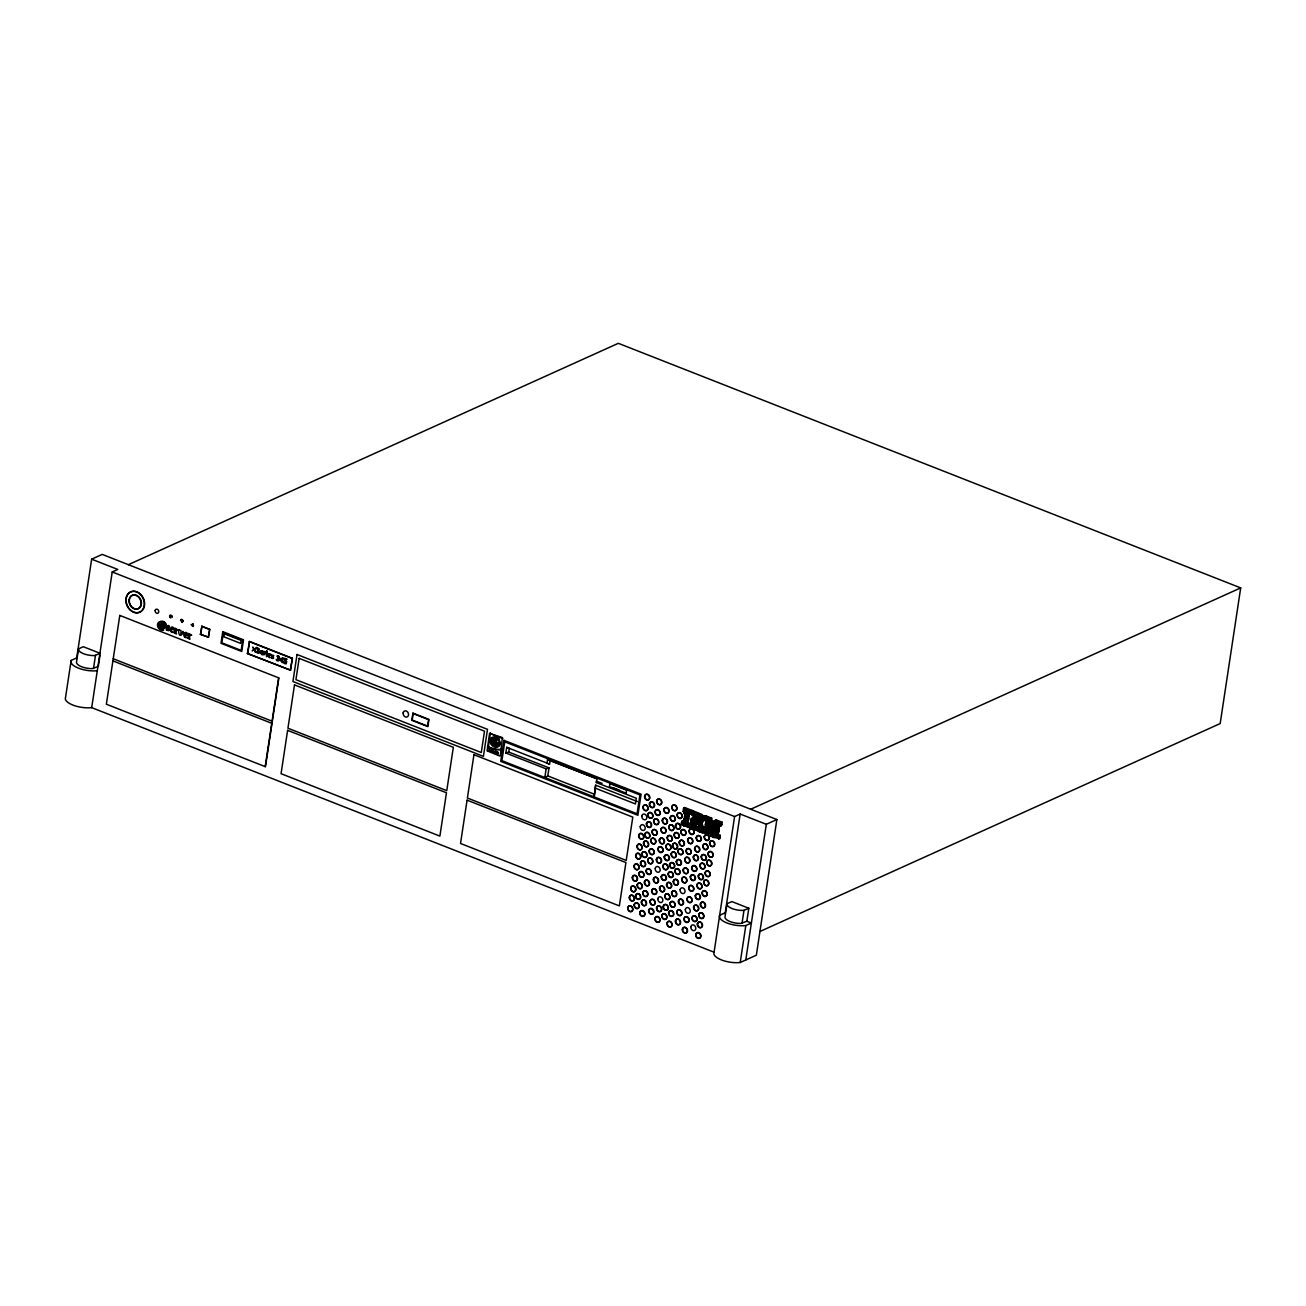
<?xml version="1.0" encoding="UTF-8"?>
<svg xmlns="http://www.w3.org/2000/svg" width="1306" height="1306" viewBox="0 0 1306 1306"><rect width="100%" height="100%" fill="white"/><g stroke="black" fill="none" stroke-linecap="round" stroke-linejoin="round"><path stroke-width="1.5" d="M702.955 827.449L702.922 826.225L699.82 825L698.432 826.698L702.955 827.449L701.746 828.004L701.714 826.78L698.596 825.555M595.618 785.167L594.181 796.921L595.618 785.167L637.312 801.541M180.701 620.007L182.007 622.391M183.069 621.427L182.318 619.664M191.084 624.48L192.831 626.488M193.549 625.541L192.488 623.615M494.958 740.714C495.137 742.967 495.398 737.776 494.958 740.698M595.487 788.253L635.402 803.941L636.267 798.227L596.352 782.555L596.45 781.184L602.115 783.404M722.332 822.29L720.945 823.988L722.332 822.29L716.341 819.939L715.117 820.478L714.627 821.507L722.006 824.478L720.602 826.176L714.317 823.76L712.586 825.327L718.251 827.547L719.622 825.849L719.459 826.992L717.19 826.11A2.987 2.367 65.7 0 1 715.59 826.682M709.942 824.559L708.88 826.176L714.382 828.347L716.047 826.976L714.692 828.461L719.133 829.179L719.296 828.02L713.337 825.686L711.656 827.106L713.337 825.686M76.711 657.914L71.144 660.428L65.561 697.355A17.451 6.71 8.6 0 0 72.907 705.077A17.451 6.71 8.6 0 0 91.698 707.64L714.072 952.205A17.451 6.71 8.6 0 0 721.418 959.926A17.451 6.71 8.6 0 0 740.224 962.489L756.354 955.192L776.874 819.531L102.211 554.397L91.649 559.18L76.564 658.926M78.54 648.853L78.442 649.343A11.803 4.538 8.6 0 0 94.31 655.579L100.301 653.392L83.355 646.731L78.54 648.853L76.466 662.371A11.803 4.538 8.6 0 0 92.334 668.607L98.325 666.403L100.007 655.253M93.51 668.525L95.469 655.498M91.698 707.64L112.218 571.963L117.785 569.449L91.649 559.18M200.406 634.308L201.908 626.227L209.711 629.296L208.519 637.23L200.406 634.308L208.519 637.23M200.716 634.161L201.908 626.227M208.209 637.377L209.711 629.296M247.438 653.506L249.544 641.458L292.364 658.289L290.569 670.19L247.438 653.506L290.569 670.19M247.748 653.375L249.544 641.458M265.2 766.622L271.746 723.295L112.92 660.885M278.619 677.83L272.072 721.173L113.23 658.746M290.259 670.337L292.364 658.289M500.329 755.619L502.353 737.678M505.814 753.007L506.679 747.31L509.258 748.256L508.687 752.044L505.814 753.007L546.137 768.859L549.01 767.895L547.802 775.911L544.831 777.527L546.137 768.859M547.573 759.374L547.002 763.161L549.581 764.108L550.104 760.663L547.573 759.374L596.924 778.768L596.352 782.555M684.164 824.674L689.633 826.829L688.409 827.384L681.112 824.51L682.499 822.813M681.454 822.323L682.842 820.641L690.139 823.515L689.437 827.775L697.861 830.91L701.044 830.094L681.454 822.323L682.663 821.784L689.96 824.641L688.752 825.196L690.139 823.515M691.609 813.752L690.401 814.307L683.103 811.418L684.491 809.72M705.681 822.6L707.068 820.919L705.681 822.6L711.329 824.821L712.537 824.282L712.374 822.992L691.413 814.699L691.919 811.369L693.127 810.814L701.812 814.389L703.412 816.07L702.187 816.625L683.43 809.247L683.593 808.087L684.817 807.549L692.115 810.422L690.727 812.103L692.115 810.422M682.663 821.784L682.842 820.641M684.817 807.549L683.43 809.247M685.732 821.703L683.805 820.952L683.985 819.809L688.425 820.527L687.038 822.225L688.425 820.527M684.148 818.764L685.536 817.083L688.752 818.34L688.589 819.499L684.148 818.764L688.589 819.499M684.475 816.593L685.862 814.895L689.095 816.152L688.915 817.311L684.475 816.593L685.683 816.038M684.801 814.405L686.189 812.707L689.421 813.981L689.241 815.124L684.801 814.405L686.189 812.707M685.356 818.225L685.536 817.083M687.364 820.037L688.752 818.34M687.691 817.866L689.095 816.152M688.033 815.662L689.421 813.981M688.409 827.384L691.152 823.906L692.719 824.527M690.401 814.307L692.964 811.973L703.412 816.07M689.437 827.775L690.825 826.094L689.601 826.633L699.82 830.649M691.413 814.699L692.8 813.001L712.048 820.56L712.227 821.849L707.395 820.984M692.964 811.973L693.127 810.814M702.71 828.445L700.898 829.979L702.71 828.445L692.131 824.233L693.519 822.535L696.751 823.792L695.347 825.49L696.751 823.792M692.637 820.903L692.474 822.045L701.42 825.555L702.628 825.017L701.893 823.498L693.845 820.348L692.637 820.903L700.669 824.053L701.42 825.555M692.784 819.858L694.172 818.16L703.02 821.637L700.702 822.976L692.784 819.858L698.759 821.18M693.306 816.528L693.127 817.67L697.567 818.389L697.731 817.246L693.306 816.528L694.514 815.989M694.008 819.319L694.172 818.16M696.343 818.944L696.522 817.801M699.592 819.009L702.889 820.299L705.354 817.931L702.497 821.36L699.412 820.135L700.8 818.454M706.073 827.465L704.685 829.163L706.073 827.465L709.305 828.722L709.125 829.881L703.705 828.837L702.318 830.534L708.636 833.081L708.472 834.224L701.991 832.706L703.379 831.024M704.473 816.299L704.293 817.442L705.681 815.744L711.672 818.095L711.852 819.384L710.644 819.939L710.464 818.65L704.473 816.299L705.681 815.744M702.318 830.534L703.705 828.837M705.011 826.976L706.399 825.278L709.631 826.551L709.452 827.694L705.011 826.976L709.452 827.694M709.778 825.506L705.338 824.788L705.518 823.645L706.726 823.09L712.717 825.441L712.88 826.551M706.726 823.09L705.338 824.788M707.248 834.779L708.636 833.081M707.754 831.449L707.574 832.608L708.962 830.91L702.497 829.392M707.917 830.436L709.305 828.722M708.244 828.249L709.631 826.551M713.37 837.179L714.757 835.497L713.37 837.179L719.851 838.697L720.014 837.554L713.713 835.007L715.1 833.326L713.713 835.007M720.357 835.383L718.953 837.081L720.357 835.383L714.039 832.82L715.427 831.138L718.643 832.395L717.255 834.093L715.378 833.359M714.366 830.649L715.753 828.951L718.969 830.224L718.806 831.367L714.366 830.649L715.753 828.951M714.039 832.82L715.427 831.138M714.692 828.461L715.966 827.596M717.255 834.093L718.643 832.395M717.582 831.922L718.969 830.224M717.908 829.734L719.296 828.02M718.626 839.252L720.014 837.554M720.602 826.176L722.006 824.478M714.072 952.205L734.592 816.544L740.159 814.03L766.312 824.298L776.874 819.531M725.075 913.776L740.159 814.03M746.836 921.252L748.811 908.241L731.866 901.581L727.05 903.703L724.977 917.22A11.803 4.538 8.6 0 0 740.845 923.456L746.836 921.252L751.374 923.032L745.808 925.562A17.451 6.71 8.6 0 1 727.001 922.999A17.451 6.71 8.6 0 1 719.655 915.277L725.222 912.763M742.02 923.375L743.996 910.347L748.811 908.241M740.224 962.489L745.808 925.562M745.791 959.959L766.312 824.298M128.363 564.682L618.326 343.315L1240.7 587.896L1220.179 723.557L759.912 931.505M277.623 658.322C281.639 656.477 273.819 656.445 278.341 655.645C280.349 656.689 280.039 662.469 276.905 660.607A1.665 1.322 65.7 0 1 276.235 659.383L278.423 660.379L277.639 658.322M708.57 826.061L708.717 825.098M727.05 903.703L726.952 904.193A11.803 4.538 8.6 0 0 742.82 910.429L743.996 910.347M172.033 617.477L172.18 616.301M180.506 620.415L181.142 619.501M702.546 821.294L702.889 820.299M502.5 737.612L489.57 733.417L487.073 750.836L499.725 756.011M716.341 819.939L714.627 821.507M717.288 824.87L713.598 823.417L715.329 821.849M714.104 830.6L712.358 832.167L714.104 830.6L709.403 829.8L709.582 831.073L713.076 832.526L710.121 834.697L710.317 835.987L712.064 834.436L709.762 832.249L710.986 831.693L712.554 833.538M711.329 834.077L713.076 832.526M710.317 835.987L712.064 834.436M713.354 830.257L715.117 828.706L709.027 827.335L709.207 828.624L713.354 830.257L715.117 828.706M714.382 828.347L714.823 827.531M596.924 778.768L550.104 760.663M169.666 615.763L170.515 615.093M169.96 615.42L169.633 616.905M193.272 626.194L192.913 623.746M489.979 733.401L502.892 738.641M703.02 821.637L700.702 822.976M490.468 732.878L487.693 751.293M487.758 746.33L487.562 746.608A30.054 23.851 65.7 0 0 501.243 749.595L501.39 749.53M501.422 749.317L501.275 749.383A30.054 23.851 65.7 0 1 487.595 746.395M683.103 811.418L687.103 811.973M692.8 813.001L691.592 813.54L702.84 817.964L704.048 817.409L704.195 818.699L702.987 819.237L702.84 817.964M683.805 820.952L685.03 820.413M693.127 817.67L694.335 817.115M681.112 824.51L682.336 823.955M691.152 823.906L689.943 824.461L701.485 829M699.412 820.135L700.636 819.597M692.131 824.233L693.339 823.678M710.464 818.65L711.672 818.095M700.669 824.053L701.893 823.498M704.146 818.47L710.839 821.115L712.048 820.56M701.714 826.78L702.922 826.225M705.844 821.458L712.374 822.992M713.598 823.417L714.806 822.862M708.88 826.176L710.089 825.637M712.586 825.327L713.794 824.772M705.518 823.645L711.509 825.996L712.717 825.441M750.721 809.247L1240.7 587.896M701.991 832.706L703.199 832.167M709.582 831.073L710.807 830.534M718.251 827.547L719.475 826.861M709.942 833.538L711.166 832.983M182.236 622.407L183.118 620.595M701.028 830.11L697.828 830.045M181.322 619.436L182.432 619.615M712.88 831.155L709.403 829.8M718.414 825.376L719.622 825.849M718.414 826.388L713.109 824.315M719.133 835.922L713.876 833.865M684.638 815.45L687.87 816.707M112.218 571.963L734.592 816.544M683.593 808.087L690.907 810.961M691.919 811.369L702.187 816.625M715.117 820.478L721.108 822.829M683.267 810.275L690.564 813.148M714.104 822.405L720.781 825.017M692.621 814.144L704.195 818.699M249.234 641.605L292.071 658.436M684.981 813.263L688.197 814.52M706.889 822.062L712.537 824.282M692.964 818.715L701.812 822.192M712.113 826.225L718.088 828.575M711.933 826.355L715.606 827.792M715.917 827.922L719.133 829.179M613.412 787.861L619.077 790.081M201.614 626.374L209.417 629.443M506.679 747.31L549.581 764.108M684.311 817.621L687.544 818.895M705.191 825.833L708.407 827.09M709.027 827.335L713.909 829.261M714.545 829.506L717.761 830.763M711.819 828.624L714.578 829.702M717.435 830.828L718.806 831.367M683.985 819.809L687.217 821.082M692.311 823.074L695.527 824.347M704.865 828.004L708.081 829.277M714.202 831.693L717.435 832.95M686.94 821.148L688.246 821.67M711.901 830.975L713.566 831.628M715.247 832.281L718.463 833.555M508.687 752.044L549.01 767.895M681.618 821.18L688.915 824.053M709.762 832.249L711.868 833.065M692.833 825.784L702.122 829.424M703.526 829.979L708.799 832.053M716.668 835.154L720.177 836.526M681.291 823.368L688.589 826.241M702.155 831.563L707.428 833.636M713.549 836.052L718.806 838.109M690.645 827.22L696.033 829.343M704.962 832.853L708.472 834.224M547.802 775.911L594.246 794.179M170.743 617.999L169.747 616.856M171.396 615.371L172.082 616.35M711.329 834.142L711.525 835.432M711.509 825.996L711.656 827.106M710.839 821.115L711.003 822.388M711.15 823.547L711.329 824.821M283.549 662.093C289.867 665.521 282.765 659.612 284.61 658.257L287.075 659.236L284.953 659.04L284.561 660.346L286.128 660.738A1.714 1.355 65.7 0 1 286.716 661.62L286.161 663.84L284.3 663.53A1.763 1.404 65.7 0 1 283.533 662.044M97.281 670.713A17.451 6.71 8.6 0 1 78.491 668.15A17.451 6.71 8.6 0 1 71.144 660.428M693.976 823.857A2.987 2.367 65.7 0 1 690.613 820.413A2.987 2.367 65.7 0 1 694.139 818.617M695.135 819.76A2.987 2.367 65.7 0 1 695.576 821.229M695.559 821.98A2.987 2.367 65.7 0 1 695.021 823.204M694.27 823.711A2.987 2.367 65.7 0 1 690.923 820.266A2.987 2.367 65.7 0 1 694.433 818.487M695.853 821.833A2.987 2.367 65.7 0 1 695.331 823.074M709.713 829.571A2.987 2.367 65.7 0 1 708.505 829.849M707.232 829.359A2.987 2.367 65.7 0 1 705.811 825.996M706.007 825.327A2.987 2.367 65.7 0 1 707.395 824.119M709.305 824.576A2.987 2.367 65.7 0 1 709.86 825.082M710.301 825.719A2.987 2.367 65.7 0 1 710.742 827.188M710.529 828.608A2.987 2.367 65.7 0 1 710.186 829.163M710.007 829.441A2.987 2.367 65.7 0 1 708.799 829.718M706.987 828.706A2.987 2.367 65.7 0 1 706.122 825.865M706.301 825.196A2.987 2.367 65.7 0 1 707.134 824.217M710.905 826.306A2.987 2.367 65.7 0 1 711.052 827.057M710.839 828.461A2.987 2.367 65.7 0 1 710.497 829.032M714.872 837.211A2.987 2.367 65.7 0 1 711.297 835.611A2.987 2.367 65.7 0 1 712.358 831.808A2.987 2.367 65.7 0 1 715.77 834.077M715.917 834.828A2.987 2.367 65.7 0 1 715.704 836.232M715.182 837.081A2.987 2.367 65.7 0 1 711.476 832.82M711.819 832.265A2.987 2.367 65.7 0 1 716.063 833.93M716.194 835.432A2.987 2.367 65.7 0 1 715.998 836.101M716.961 826.127A2.987 2.367 65.7 0 1 715.28 826.812M714.007 826.323A2.987 2.367 65.7 0 1 712.782 822.29A2.987 2.367 65.7 0 1 716.08 821.556M716.635 822.062A2.987 2.367 65.7 0 1 717.076 822.682M717.369 823.4A2.987 2.367 65.7 0 1 717.304 825.572M714.317 826.192A2.987 2.367 65.7 0 1 713.092 822.16A2.987 2.367 65.7 0 1 716.374 821.409M716.929 821.915A2.987 2.367 65.7 0 1 717.369 822.551M701.632 827.465A2.987 2.367 65.7 0 1 701.502 831.955A2.987 2.367 65.7 0 1 697.714 829.865M697.567 829.114A2.987 2.367 65.7 0 1 700.457 826.616M701.942 827.318A2.987 2.367 65.7 0 1 701.795 831.824A2.987 2.367 65.7 0 1 698.024 829.734M697.877 828.984A2.987 2.367 65.7 0 1 700.767 826.469M700.228 816.07A2.987 2.367 65.7 0 1 703.999 818.144A2.987 2.367 65.7 0 1 701.893 821.556M700.636 821.066A2.987 2.367 65.7 0 1 699.396 817.034M700.522 815.924A2.987 2.367 65.7 0 1 704.293 818.013A2.987 2.367 65.7 0 1 702.204 821.425M700.93 820.919A2.987 2.367 65.7 0 1 699.706 816.903M686.107 825.898A2.987 2.367 65.7 0 1 682.63 824.543M682.336 823.825A2.987 2.367 65.7 0 1 685.079 820.56M685.699 820.903A2.987 2.367 65.7 0 1 686.923 824.935M686.401 825.767A2.987 2.367 65.7 0 1 683.381 825.033M682.483 822.927A2.987 2.367 65.7 0 1 684.719 820.266M685.993 820.772A2.987 2.367 65.7 0 1 687.234 824.788M688.752 812.854A2.987 2.367 65.7 0 1 686.515 815.515M685.242 815.009A2.987 2.367 65.7 0 1 684.36 810.422M684.834 810.014A2.987 2.367 65.7 0 1 688.295 811.385M689.046 812.724A2.987 2.367 65.7 0 1 686.809 815.385M684.997 814.373A2.987 2.367 65.7 0 1 684.654 810.291M685.128 809.883A2.987 2.367 65.7 0 1 688.605 811.238M178.089 629.851L176.604 629.884L175.82 633.345C178.824 634.896 171.788 632.153 174.857 632.969L174.759 628.137L176.506 628.741L176.343 629.9L178.089 629.851M191.574 635.157L190.088 635.173L189.305 638.65C192.325 640.201 185.272 637.442 188.358 638.275L188.244 633.426L190.007 634.047L189.827 635.206L191.574 635.157M166.809 626.423L168.996 629.802L167.413 630.129L166.531 628.055L166.254 629.867L168.588 630.716A1.796 1.42 65.7 0 0 169.192 630.161C170.955 628.137 165.258 626.325 168.262 625.705C170.874 629.525 168.703 623.158 166.809 626.423M164.066 624.301L163.413 625.672L161.65 625.558L162.581 623.844L164.066 624.301M273.346 657.832C267.289 656.934 277.182 660.918 272.105 655.922C277.28 656.134 268.334 653.131 273.346 657.832M494.239 743.343L494.55 744.893L493.603 742.363L493.521 744.551L494.239 743.343M260.874 652.412L262.832 654.567A1.698 1.355 65.7 0 1 262.114 654.796C254.18 647.303 270.211 652.706 260.874 652.412M268.22 655.302L270.179 657.457A1.698 1.355 65.7 0 1 269.46 657.685C261.38 650.453 277.656 655.383 268.22 655.302M500.133 742.706L499.92 744.665A4.816 3.836 65.7 0 1 498.419 746.591C491.35 750.624 485.832 736.682 494.925 736.845A9.371 7.444 65.7 0 1 498.614 737.825L499.137 739.555C496.77 736.568 489.783 737.335 490.485 741.939A3.967 3.151 65.7 0 0 491.154 743.587L493.946 745.971L497.211 746.346A4.44 3.526 65.7 0 0 499.414 744.714L499.708 743.767A3.118 2.465 65.7 0 0 499.284 741.694L498.957 741.188A4.147 3.298 65.7 0 0 497.374 739.833L497.537 738.853L498.81 739.816A3.918 3.102 65.7 0 1 499.823 741.416L500.133 742.706M262.881 652.118C260.057 653.604 261.543 649.262 262.881 652.118M270.228 655.008C267.387 656.477 268.889 652.151 270.228 655.008M259.241 649.376C250.981 642.177 263.926 656.967 255.992 651.351A1.796 1.42 65.7 0 0 256.515 652.412C263.714 656.298 253.919 644.593 259.241 649.376M494.745 744.616L495.692 742.461L494.745 744.616M493.129 740.224L493.423 741.743L492.476 739.196L492.411 741.384L493.129 740.224M497.847 743.767C498.843 746.738 499.251 741.008 497.847 743.767M171.249 630.488L171.902 632.022L173.404 631.843A1.975 1.567 65.7 0 1 172.408 632.398C169.568 632.235 169.47 626.505 172.588 627.109A1.796 1.42 65.7 0 1 173.42 627.794L173.927 629.982L171.445 629.002L171.249 630.488M184.734 635.793L185.387 637.312L186.889 637.148A1.975 1.567 65.7 0 1 185.893 637.687C183.052 637.54 182.971 631.794 186.072 632.414A1.796 1.42 65.7 0 1 186.921 633.1L187.411 635.287L184.93 634.308L184.734 635.793M173.078 628.186L172.914 629.296L171.494 628.725L171.902 627.402L173.078 628.186M186.562 633.492L186.399 634.585L184.979 634.03L185.387 632.692L186.562 633.492M496.46 743.832C497.521 747.881 498.712 738.772 496.46 743.832M494.011 751.734C495.513 757.039 497.227 748.338 494.011 751.734M496.035 738.429L495.872 741.775L496.035 738.429M494.468 751.913C495.235 755.276 496.427 749.66 494.468 751.913M494.109 738.772C491.938 744.698 496.933 739.441 494.109 738.772M492.852 742.543L492.835 744.632L492.852 742.543M496.019 742.706L496.019 744.779L496.019 742.706M491.725 739.735L491.725 741.743L491.725 739.735M119.793 615.42L106.357 704.212L265.461 766.736L278.88 677.945L119.793 615.42M178.514 629.606C178.824 642.258 184.995 629.965 182.693 631.582L180.93 634.373L180.93 630.553L178.514 629.606M222.771 631.647L221.008 643.303L241.757 651.465L243.52 639.809L222.771 631.647M223.359 632.708L221.84 642.797L241.169 650.404L242.704 640.315L223.359 632.708M224.371 633.834L223.93 636.822L240.647 643.385L241.104 640.413L224.371 633.834M264.4 651.547C261.461 659.285 268.236 650.812 264.4 651.547M266.604 652.412L266.604 656.526L266.604 652.412M266.832 650.959L267.306 651.939L266.832 650.959M279.957 659.726L282.292 662.681L283.059 657.653L279.957 659.726M282.325 658.273L281.982 660.591L280.512 660.003L282.325 658.273M297.033 654.486L292.936 681.52L483.416 756.37L487.497 729.336L297.033 654.486M287.614 730.348L281.068 773.691L439.893 836.101L446.456 792.775L287.614 730.348M294.487 684.899L287.94 728.226L446.766 790.652L453.329 747.31L294.487 684.899M299.156 658.355L295.94 679.691L481.277 752.517L484.51 731.18L299.156 658.355M412.908 713.109L411.814 720.308L427.878 726.609L428.956 719.426L412.908 713.109M413.169 713.598L412.19 720.063L427.601 726.12L428.58 719.655L413.169 713.598M467.075 800.154L460.528 843.48L619.354 905.907L625.917 862.564L467.075 800.154M473.947 754.688L467.401 798.031L626.227 860.442L632.79 817.115L473.947 754.688M492.313 749.742L491.938 752.223C493.701 752.86 493.946 750.411 492.313 749.742M497.292 743.326L496.868 744.322L497.292 743.326M496.541 751.407L496.623 754.068L496.884 752.37C497.929 758.508 498.745 748.632 497.668 753.66L496.541 751.407M503.92 740.306L500.737 761.382L637.899 815.287L641.083 794.211L503.92 740.306M504.753 741.824L501.912 760.663L637.05 813.769L639.907 794.93L504.753 741.824M609.902 783.649L609.445 786.636L626.178 793.199L626.619 790.228L609.902 783.649M160.067 624.856L159.92 625.394A2.22 1.763 65.7 0 0 160.067 626.717L160.279 627.158A2.416 1.926 65.7 0 0 161.258 628.202L163.332 628.464A4.016 3.183 65.7 0 0 165.846 623.582A4.881 3.885 65.7 0 0 161.797 621.199A8.734 6.938 65.7 0 0 158.744 622.325A4.228 3.363 65.7 0 0 157.977 627.337A5.534 4.391 65.7 0 0 159.838 629.231A6.252 4.963 65.7 0 0 163.658 629.982L163.609 629.819A5.436 4.326 65.7 0 1 159.887 628.806A4.277 3.396 65.7 0 1 159.201 623.24A5.093 4.049 65.7 0 1 164.899 622.946A2.873 2.285 65.7 0 1 165.536 625.868A5.795 4.604 65.7 0 1 163.723 627.941L161.422 627.941L161.536 625.819C167.935 628.464 162.907 619.795 160.067 624.856M491.399 749.122L490.762 749.889L489.815 748.501L489.407 751.228L490.632 750.705L491.562 752.076L491.399 749.122M254.017 649.98L252.205 650.861L253.723 649.343L252.858 647.009L254.197 649.017L255.911 648.217L254.458 649.621L255.405 652.118L254.017 649.98M403.146 712.913A3.265 2.596 65.7 0 0 406.77 717.076A3.265 2.596 65.7 0 0 407.554 711.917A3.265 2.596 65.7 0 0 403.146 712.913M651.629 890.627A2.987 2.367 65.7 0 0 654.943 894.43A2.987 2.367 65.7 0 0 655.661 889.712A2.987 2.367 65.7 0 0 651.629 890.627M651.923 890.496A2.987 2.367 65.7 0 0 655.237 894.3A2.987 2.367 65.7 0 0 655.955 889.582A2.987 2.367 65.7 0 0 651.923 890.496M650.013 901.287A2.987 2.367 65.7 0 0 653.327 905.107A2.987 2.367 65.7 0 0 654.045 900.373A2.987 2.367 65.7 0 0 650.013 901.287M650.306 901.156A2.987 2.367 65.7 0 0 653.637 904.96A2.987 2.367 65.7 0 0 654.339 900.242A2.987 2.367 65.7 0 0 650.306 901.156M648.625 910.478A2.987 2.367 65.7 0 0 651.939 914.282A2.987 2.367 65.7 0 0 652.657 909.547A2.987 2.367 65.7 0 0 648.625 910.478M648.919 910.331A2.987 2.367 65.7 0 0 652.249 914.151A2.987 2.367 65.7 0 0 652.951 909.417A2.987 2.367 65.7 0 0 648.919 910.331M653.343 879.216A2.987 2.367 65.7 0 0 656.673 883.036A2.987 2.367 65.7 0 0 657.391 878.301A2.987 2.367 65.7 0 0 653.343 879.216M653.653 879.085A2.987 2.367 65.7 0 0 656.967 882.889A2.987 2.367 65.7 0 0 657.685 878.171A2.987 2.367 65.7 0 0 653.653 879.085M656.347 859.381A2.987 2.367 65.7 0 0 659.677 863.184A2.987 2.367 65.7 0 0 660.379 858.466A2.987 2.367 65.7 0 0 656.347 859.381M656.64 859.25A2.987 2.367 65.7 0 0 659.971 863.054A2.987 2.367 65.7 0 0 660.689 858.32A2.987 2.367 65.7 0 0 656.64 859.25M655.253 868.425A2.987 2.367 65.7 0 0 658.583 872.228A2.987 2.367 65.7 0 0 659.301 867.51A2.987 2.367 65.7 0 0 655.253 868.425M657.963 848.72A2.987 2.367 65.7 0 0 661.277 852.524A2.987 2.367 65.7 0 0 661.995 847.79A2.987 2.367 65.7 0 0 657.963 848.72M658.257 848.573A2.987 2.367 65.7 0 0 661.587 852.394A2.987 2.367 65.7 0 0 662.305 847.659A2.987 2.367 65.7 0 0 658.257 848.573M660.885 829.375A2.987 2.367 65.7 0 0 664.215 833.179A2.987 2.367 65.7 0 0 664.917 828.445A2.987 2.367 65.7 0 0 660.885 829.375M661.179 829.228A2.987 2.367 65.7 0 0 664.509 833.048A2.987 2.367 65.7 0 0 665.227 828.314A2.987 2.367 65.7 0 0 661.179 829.228M659.269 840.036A2.987 2.367 65.7 0 0 662.599 843.839A2.987 2.367 65.7 0 0 663.317 839.121A2.987 2.367 65.7 0 0 659.269 840.036M659.579 839.905A2.987 2.367 65.7 0 0 662.893 843.709A2.987 2.367 65.7 0 0 663.611 838.974A2.987 2.367 65.7 0 0 659.579 839.905M662.273 820.184A2.987 2.367 65.7 0 0 665.603 824.004A2.987 2.367 65.7 0 0 666.305 819.27A2.987 2.367 65.7 0 0 662.273 820.184M662.583 820.054A2.987 2.367 65.7 0 0 665.897 823.857A2.987 2.367 65.7 0 0 666.615 819.14A2.987 2.367 65.7 0 0 662.583 820.054M663.889 809.524A2.987 2.367 65.7 0 0 667.203 813.328A2.987 2.367 65.7 0 0 667.921 808.61A2.987 2.367 65.7 0 0 663.889 809.524M664.183 809.394A2.987 2.367 65.7 0 0 667.513 813.197A2.987 2.367 65.7 0 0 668.231 808.479A2.987 2.367 65.7 0 0 664.183 809.394M664.787 895.802A2.987 2.367 65.7 0 0 668.101 899.605A2.987 2.367 65.7 0 0 668.819 894.888A2.987 2.367 65.7 0 0 664.787 895.802M665.081 895.671A2.987 2.367 65.7 0 0 668.411 899.475A2.987 2.367 65.7 0 0 669.113 894.741A2.987 2.367 65.7 0 0 665.081 895.671M663.17 906.462A2.987 2.367 65.7 0 0 666.484 910.282A2.987 2.367 65.7 0 0 667.203 905.548A2.987 2.367 65.7 0 0 663.17 906.462M663.464 906.331A2.987 2.367 65.7 0 0 666.795 910.135A2.987 2.367 65.7 0 0 667.513 905.417A2.987 2.367 65.7 0 0 663.464 906.331M661.783 915.637A2.987 2.367 65.7 0 0 665.097 919.457A2.987 2.367 65.7 0 0 665.815 914.722A2.987 2.367 65.7 0 0 661.783 915.637M662.077 915.506A2.987 2.367 65.7 0 0 665.407 919.31A2.987 2.367 65.7 0 0 666.125 914.592A2.987 2.367 65.7 0 0 662.077 915.506M666.501 884.391A2.987 2.367 65.7 0 0 669.831 888.194A2.987 2.367 65.7 0 0 670.549 883.476A2.987 2.367 65.7 0 0 666.501 884.391M666.811 884.26A2.987 2.367 65.7 0 0 670.125 888.064A2.987 2.367 65.7 0 0 670.843 883.346A2.987 2.367 65.7 0 0 666.811 884.26M669.505 864.556A2.987 2.367 65.7 0 0 672.835 868.359A2.987 2.367 65.7 0 0 673.537 863.625A2.987 2.367 65.7 0 0 669.505 864.556M669.815 864.409A2.987 2.367 65.7 0 0 673.129 868.229A2.987 2.367 65.7 0 0 673.847 863.495A2.987 2.367 65.7 0 0 669.815 864.409M668.117 873.73A2.987 2.367 65.7 0 0 671.447 877.534A2.987 2.367 65.7 0 0 672.149 872.816A2.987 2.367 65.7 0 0 668.117 873.73M668.427 873.583A2.987 2.367 65.7 0 0 671.741 877.403A2.987 2.367 65.7 0 0 672.459 872.669A2.987 2.367 65.7 0 0 668.427 873.583M671.121 853.879A2.987 2.367 65.7 0 0 674.435 857.699A2.987 2.367 65.7 0 0 675.153 852.965A2.987 2.367 65.7 0 0 671.121 853.879M671.415 853.749A2.987 2.367 65.7 0 0 674.745 857.552A2.987 2.367 65.7 0 0 675.463 852.834A2.987 2.367 65.7 0 0 671.415 853.749M674.043 834.534A2.987 2.367 65.7 0 0 677.373 838.354A2.987 2.367 65.7 0 0 678.075 833.62A2.987 2.367 65.7 0 0 674.043 834.534M674.353 834.403A2.987 2.367 65.7 0 0 677.667 838.207A2.987 2.367 65.7 0 0 678.385 833.489A2.987 2.367 65.7 0 0 674.353 834.403M672.427 845.211A2.987 2.367 65.7 0 0 675.757 849.014A2.987 2.367 65.7 0 0 676.475 844.28A2.987 2.367 65.7 0 0 672.427 845.211M672.737 845.064A2.987 2.367 65.7 0 0 676.051 848.884A2.987 2.367 65.7 0 0 676.769 844.149A2.987 2.367 65.7 0 0 672.737 845.064M675.431 825.359A2.987 2.367 65.7 0 0 678.761 829.179A2.987 2.367 65.7 0 0 679.463 824.445A2.987 2.367 65.7 0 0 675.431 825.359M675.741 825.229A2.987 2.367 65.7 0 0 679.055 829.032A2.987 2.367 65.7 0 0 679.773 824.315A2.987 2.367 65.7 0 0 675.741 825.229M677.047 814.699A2.987 2.367 65.7 0 0 680.361 818.503A2.987 2.367 65.7 0 0 681.079 813.785A2.987 2.367 65.7 0 0 677.047 814.699M677.341 814.569A2.987 2.367 65.7 0 0 680.671 818.372A2.987 2.367 65.7 0 0 681.389 813.638A2.987 2.367 65.7 0 0 677.341 814.569M678.385 901.14A2.987 2.367 65.7 0 0 681.699 904.96A2.987 2.367 65.7 0 0 682.418 900.226A2.987 2.367 65.7 0 0 678.385 901.14M678.679 901.009A2.987 2.367 65.7 0 0 682.01 904.813A2.987 2.367 65.7 0 0 682.728 900.095A2.987 2.367 65.7 0 0 678.679 901.009M676.769 911.817A2.987 2.367 65.7 0 0 680.1 915.62A2.987 2.367 65.7 0 0 680.801 910.902A2.987 2.367 65.7 0 0 676.769 911.817M677.079 911.67A2.987 2.367 65.7 0 0 680.393 915.49A2.987 2.367 65.7 0 0 681.112 910.755A2.987 2.367 65.7 0 0 677.079 911.67M675.382 920.991A2.987 2.367 65.7 0 0 678.712 924.795A2.987 2.367 65.7 0 0 679.414 920.077A2.987 2.367 65.7 0 0 675.382 920.991M675.692 920.844A2.987 2.367 65.7 0 0 679.006 924.664A2.987 2.367 65.7 0 0 679.724 919.93A2.987 2.367 65.7 0 0 675.692 920.844M680.116 889.745A2.987 2.367 65.7 0 0 683.43 893.549A2.987 2.367 65.7 0 0 684.148 888.815A2.987 2.367 65.7 0 0 680.116 889.745M683.103 869.894A2.987 2.367 65.7 0 0 686.434 873.698A2.987 2.367 65.7 0 0 687.152 868.98A2.987 2.367 65.7 0 0 683.103 869.894M683.413 869.763A2.987 2.367 65.7 0 0 686.727 873.567A2.987 2.367 65.7 0 0 687.446 868.849A2.987 2.367 65.7 0 0 683.413 869.763M681.716 879.069A2.987 2.367 65.7 0 0 685.046 882.889A2.987 2.367 65.7 0 0 685.764 878.154A2.987 2.367 65.7 0 0 681.716 879.069M682.026 878.938A2.987 2.367 65.7 0 0 685.34 882.742A2.987 2.367 65.7 0 0 686.058 878.024A2.987 2.367 65.7 0 0 682.026 878.938M684.719 859.234A2.987 2.367 65.7 0 0 688.05 863.037A2.987 2.367 65.7 0 0 688.768 858.32A2.987 2.367 65.7 0 0 684.719 859.234M685.03 859.103A2.987 2.367 65.7 0 0 688.344 862.907A2.987 2.367 65.7 0 0 689.062 858.173A2.987 2.367 65.7 0 0 685.03 859.103M687.642 839.889A2.987 2.367 65.7 0 0 690.972 843.692A2.987 2.367 65.7 0 0 691.69 838.974A2.987 2.367 65.7 0 0 687.642 839.889M687.952 839.742A2.987 2.367 65.7 0 0 691.266 843.562A2.987 2.367 65.7 0 0 691.984 838.827A2.987 2.367 65.7 0 0 687.952 839.742M686.042 850.549A2.987 2.367 65.7 0 0 689.356 854.353A2.987 2.367 65.7 0 0 690.074 849.635A2.987 2.367 65.7 0 0 686.042 850.549M686.336 850.418A2.987 2.367 65.7 0 0 689.666 854.222A2.987 2.367 65.7 0 0 690.368 849.504A2.987 2.367 65.7 0 0 686.336 850.418M689.029 830.714A2.987 2.367 65.7 0 0 692.36 834.518A2.987 2.367 65.7 0 0 693.078 829.8A2.987 2.367 65.7 0 0 689.029 830.714M689.339 830.567A2.987 2.367 65.7 0 0 692.653 834.387A2.987 2.367 65.7 0 0 693.372 829.653A2.987 2.367 65.7 0 0 689.339 830.567M129.294 600.254A7.33 5.828 65.7 0 0 138.061 608.776A7.33 5.828 65.7 0 0 138.795 596.826A7.33 5.828 65.7 0 0 129.294 600.254M125.849 599.519A11.117 8.832 65.7 0 0 139.154 612.432A11.117 8.832 65.7 0 0 140.248 594.328A11.117 8.832 65.7 0 0 125.849 599.519M126.143 599.372A11.117 8.832 65.7 0 0 139.448 612.302A11.117 8.832 65.7 0 0 140.542 594.197A11.117 8.832 65.7 0 0 126.143 599.372M128.984 600.385A7.33 5.828 65.7 0 0 137.767 608.906A7.33 5.828 65.7 0 0 138.485 596.973A7.33 5.828 65.7 0 0 128.984 600.385M644.348 882.072A2.987 2.367 65.7 0 0 647.662 885.876A2.987 2.367 65.7 0 0 648.38 881.158A2.987 2.367 65.7 0 0 644.348 882.072M644.642 881.942A2.987 2.367 65.7 0 0 647.972 885.746A2.987 2.367 65.7 0 0 648.69 881.028A2.987 2.367 65.7 0 0 644.642 881.942M639.728 912.584A2.987 2.367 65.7 0 0 643.058 916.388A2.987 2.367 65.7 0 0 643.776 911.67A2.987 2.367 65.7 0 0 639.728 912.584M640.038 912.453A2.987 2.367 65.7 0 0 643.352 916.257A2.987 2.367 65.7 0 0 644.07 911.523A2.987 2.367 65.7 0 0 640.038 912.453M642.732 892.733A2.987 2.367 65.7 0 0 646.062 896.553A2.987 2.367 65.7 0 0 646.764 891.818A2.987 2.367 65.7 0 0 642.732 892.733M643.042 892.602A2.987 2.367 65.7 0 0 646.356 896.406A2.987 2.367 65.7 0 0 647.074 891.688A2.987 2.367 65.7 0 0 643.042 892.602M641.344 901.924A2.987 2.367 65.7 0 0 644.674 905.727A2.987 2.367 65.7 0 0 645.376 900.993A2.987 2.367 65.7 0 0 641.344 901.924M641.654 901.777A2.987 2.367 65.7 0 0 644.968 905.597A2.987 2.367 65.7 0 0 645.686 900.862A2.987 2.367 65.7 0 0 641.654 901.777M646.078 870.661A2.987 2.367 65.7 0 0 649.392 874.481A2.987 2.367 65.7 0 0 650.11 869.747A2.987 2.367 65.7 0 0 646.078 870.661M646.372 870.531A2.987 2.367 65.7 0 0 649.702 874.334A2.987 2.367 65.7 0 0 650.404 869.616A2.987 2.367 65.7 0 0 646.372 870.531M649.066 850.826A2.987 2.367 65.7 0 0 652.396 854.63A2.987 2.367 65.7 0 0 653.114 849.912A2.987 2.367 65.7 0 0 649.066 850.826M649.376 850.696A2.987 2.367 65.7 0 0 652.69 854.499A2.987 2.367 65.7 0 0 653.408 849.765A2.987 2.367 65.7 0 0 649.376 850.696M647.678 860.001A2.987 2.367 65.7 0 0 651.008 863.805A2.987 2.367 65.7 0 0 651.727 859.087A2.987 2.367 65.7 0 0 647.678 860.001M647.988 859.87A2.987 2.367 65.7 0 0 651.302 863.674A2.987 2.367 65.7 0 0 652.02 858.956A2.987 2.367 65.7 0 0 647.988 859.87M650.682 840.166A2.987 2.367 65.7 0 0 654.012 843.97A2.987 2.367 65.7 0 0 654.73 839.236A2.987 2.367 65.7 0 0 650.682 840.166M650.992 840.019A2.987 2.367 65.7 0 0 654.306 843.839A2.987 2.367 65.7 0 0 655.024 839.105A2.987 2.367 65.7 0 0 650.992 840.019M653.604 820.821A2.987 2.367 65.7 0 0 656.934 824.625A2.987 2.367 65.7 0 0 657.653 819.89A2.987 2.367 65.7 0 0 653.604 820.821M653.914 820.674A2.987 2.367 65.7 0 0 657.228 824.494A2.987 2.367 65.7 0 0 657.946 819.76A2.987 2.367 65.7 0 0 653.914 820.674M652.004 831.481A2.987 2.367 65.7 0 0 655.318 835.285A2.987 2.367 65.7 0 0 656.036 830.567A2.987 2.367 65.7 0 0 652.004 831.481M652.298 831.351A2.987 2.367 65.7 0 0 655.628 835.154A2.987 2.367 65.7 0 0 656.33 830.42A2.987 2.367 65.7 0 0 652.298 831.351M655.008 811.63A2.987 2.367 65.7 0 0 658.322 815.45A2.987 2.367 65.7 0 0 659.04 810.716A2.987 2.367 65.7 0 0 655.008 811.63M655.302 811.499A2.987 2.367 65.7 0 0 658.616 815.303A2.987 2.367 65.7 0 0 659.334 810.585A2.987 2.367 65.7 0 0 655.302 811.499M656.608 800.97A2.987 2.367 65.7 0 0 659.938 804.774A2.987 2.367 65.7 0 0 660.656 800.056A2.987 2.367 65.7 0 0 656.608 800.97M656.918 800.839A2.987 2.367 65.7 0 0 660.232 804.643A2.987 2.367 65.7 0 0 660.95 799.925A2.987 2.367 65.7 0 0 656.918 800.839M693.551 907.099A2.987 2.367 65.7 0 0 696.865 910.919A2.987 2.367 65.7 0 0 697.584 906.184A2.987 2.367 65.7 0 0 693.551 907.099M693.845 906.968A2.987 2.367 65.7 0 0 697.175 910.772A2.987 2.367 65.7 0 0 697.894 906.054A2.987 2.367 65.7 0 0 693.845 906.968M691.935 917.775A2.987 2.367 65.7 0 0 695.265 921.579A2.987 2.367 65.7 0 0 695.967 916.861A2.987 2.367 65.7 0 0 691.935 917.775M692.245 917.628A2.987 2.367 65.7 0 0 695.559 921.448A2.987 2.367 65.7 0 0 696.278 916.714A2.987 2.367 65.7 0 0 692.245 917.628M690.858 926.819A2.987 2.367 65.7 0 0 694.172 930.623A2.987 2.367 65.7 0 0 694.89 925.889A2.987 2.367 65.7 0 0 690.858 926.819M695.282 895.704A2.987 2.367 65.7 0 0 698.596 899.508A2.987 2.367 65.7 0 0 699.314 894.773A2.987 2.367 65.7 0 0 695.282 895.704M695.576 895.557A2.987 2.367 65.7 0 0 698.906 899.377A2.987 2.367 65.7 0 0 699.608 894.643A2.987 2.367 65.7 0 0 695.576 895.557M698.269 875.853A2.987 2.367 65.7 0 0 701.6 879.673A2.987 2.367 65.7 0 0 702.318 874.938A2.987 2.367 65.7 0 0 698.269 875.853M698.579 875.722A2.987 2.367 65.7 0 0 701.893 879.526A2.987 2.367 65.7 0 0 702.612 874.808A2.987 2.367 65.7 0 0 698.579 875.722M696.882 885.027A2.987 2.367 65.7 0 0 700.212 888.847A2.987 2.367 65.7 0 0 700.93 884.113A2.987 2.367 65.7 0 0 696.882 885.027M697.192 884.897A2.987 2.367 65.7 0 0 700.506 888.7A2.987 2.367 65.7 0 0 701.224 883.982A2.987 2.367 65.7 0 0 697.192 884.897M699.885 865.192A2.987 2.367 65.7 0 0 703.216 868.996A2.987 2.367 65.7 0 0 703.934 864.278A2.987 2.367 65.7 0 0 699.885 865.192M700.196 865.062A2.987 2.367 65.7 0 0 703.51 868.865A2.987 2.367 65.7 0 0 704.228 864.131A2.987 2.367 65.7 0 0 700.196 865.062M702.808 845.847A2.987 2.367 65.7 0 0 706.138 849.651A2.987 2.367 65.7 0 0 706.856 844.933A2.987 2.367 65.7 0 0 702.808 845.847M703.118 845.717A2.987 2.367 65.7 0 0 706.432 849.52A2.987 2.367 65.7 0 0 707.15 844.786A2.987 2.367 65.7 0 0 703.118 845.717M701.208 856.507A2.987 2.367 65.7 0 0 704.522 860.311A2.987 2.367 65.7 0 0 705.24 855.593A2.987 2.367 65.7 0 0 701.208 856.507M701.502 856.377A2.987 2.367 65.7 0 0 704.832 860.181A2.987 2.367 65.7 0 0 705.534 855.463A2.987 2.367 65.7 0 0 701.502 856.377M704.195 836.673A2.987 2.367 65.7 0 0 707.525 840.476A2.987 2.367 65.7 0 0 708.244 835.758A2.987 2.367 65.7 0 0 704.195 836.673M704.505 836.526A2.987 2.367 65.7 0 0 707.819 840.346A2.987 2.367 65.7 0 0 708.538 835.611A2.987 2.367 65.7 0 0 704.505 836.526M700.326 904.078A2.987 2.367 65.7 0 0 703.656 907.882A2.987 2.367 65.7 0 0 704.358 903.164A2.987 2.367 65.7 0 0 700.326 904.078M700.636 903.932A2.987 2.367 65.7 0 0 703.95 907.752A2.987 2.367 65.7 0 0 704.669 903.017A2.987 2.367 65.7 0 0 700.636 903.932M695.706 934.574A2.987 2.367 65.7 0 0 699.037 938.394A2.987 2.367 65.7 0 0 699.755 933.659A2.987 2.367 65.7 0 0 695.706 934.574M696.016 934.443A2.987 2.367 65.7 0 0 699.33 938.247A2.987 2.367 65.7 0 0 700.049 933.529A2.987 2.367 65.7 0 0 696.016 934.443M698.71 914.739A2.987 2.367 65.7 0 0 702.04 918.542A2.987 2.367 65.7 0 0 702.759 913.825A2.987 2.367 65.7 0 0 698.71 914.739M699.02 914.608A2.987 2.367 65.7 0 0 702.334 918.412A2.987 2.367 65.7 0 0 703.052 913.694A2.987 2.367 65.7 0 0 699.02 914.608M697.322 923.913A2.987 2.367 65.7 0 0 700.653 927.717A2.987 2.367 65.7 0 0 701.371 922.999A2.987 2.367 65.7 0 0 697.322 923.913M697.633 923.783A2.987 2.367 65.7 0 0 700.947 927.587A2.987 2.367 65.7 0 0 701.665 922.869A2.987 2.367 65.7 0 0 697.633 923.783M702.057 892.667A2.987 2.367 65.7 0 0 705.371 896.471A2.987 2.367 65.7 0 0 706.089 891.753A2.987 2.367 65.7 0 0 702.057 892.667M702.35 892.537A2.987 2.367 65.7 0 0 705.681 896.34A2.987 2.367 65.7 0 0 706.399 891.606A2.987 2.367 65.7 0 0 702.35 892.537M705.06 872.816A2.987 2.367 65.7 0 0 708.374 876.636A2.987 2.367 65.7 0 0 709.093 871.902A2.987 2.367 65.7 0 0 705.06 872.816M705.354 872.686A2.987 2.367 65.7 0 0 708.685 876.489A2.987 2.367 65.7 0 0 709.387 871.771A2.987 2.367 65.7 0 0 705.354 872.686M703.673 882.007A2.987 2.367 65.7 0 0 706.987 885.811A2.987 2.367 65.7 0 0 707.705 881.077A2.987 2.367 65.7 0 0 703.673 882.007M703.967 881.86A2.987 2.367 65.7 0 0 707.297 885.68A2.987 2.367 65.7 0 0 707.999 880.946A2.987 2.367 65.7 0 0 703.967 881.86M706.66 862.156A2.987 2.367 65.7 0 0 709.991 865.96A2.987 2.367 65.7 0 0 710.709 861.242A2.987 2.367 65.7 0 0 706.66 862.156M706.97 862.025A2.987 2.367 65.7 0 0 710.284 865.829A2.987 2.367 65.7 0 0 711.003 861.111A2.987 2.367 65.7 0 0 706.97 862.025M709.599 842.811A2.987 2.367 65.7 0 0 712.913 846.615A2.987 2.367 65.7 0 0 713.631 841.897A2.987 2.367 65.7 0 0 709.599 842.811M709.893 842.68A2.987 2.367 65.7 0 0 713.223 846.484A2.987 2.367 65.7 0 0 713.925 841.766A2.987 2.367 65.7 0 0 709.893 842.68M707.983 853.471A2.987 2.367 65.7 0 0 711.297 857.291A2.987 2.367 65.7 0 0 712.015 852.557A2.987 2.367 65.7 0 0 707.983 853.471M708.276 853.34A2.987 2.367 65.7 0 0 711.607 857.144A2.987 2.367 65.7 0 0 712.325 852.426A2.987 2.367 65.7 0 0 708.276 853.34M637.132 884.929A2.987 2.367 65.7 0 0 640.446 888.749A2.987 2.367 65.7 0 0 641.164 884.015A2.987 2.367 65.7 0 0 637.132 884.929M637.426 884.799A2.987 2.367 65.7 0 0 640.74 888.602A2.987 2.367 65.7 0 0 641.458 883.884A2.987 2.367 65.7 0 0 637.426 884.799M635.516 895.59A2.987 2.367 65.7 0 0 638.83 899.41A2.987 2.367 65.7 0 0 639.548 894.675A2.987 2.367 65.7 0 0 635.516 895.59M635.81 895.459A2.987 2.367 65.7 0 0 639.14 899.263A2.987 2.367 65.7 0 0 639.842 894.545A2.987 2.367 65.7 0 0 635.81 895.459M634.128 904.78A2.987 2.367 65.7 0 0 637.442 908.584A2.987 2.367 65.7 0 0 638.161 903.85A2.987 2.367 65.7 0 0 634.128 904.78M634.422 904.634A2.987 2.367 65.7 0 0 637.752 908.454A2.987 2.367 65.7 0 0 638.454 903.719A2.987 2.367 65.7 0 0 634.422 904.634M638.846 873.518A2.987 2.367 65.7 0 0 642.177 877.338A2.987 2.367 65.7 0 0 642.895 872.604A2.987 2.367 65.7 0 0 638.846 873.518M639.156 873.388A2.987 2.367 65.7 0 0 642.47 877.191A2.987 2.367 65.7 0 0 643.189 872.473A2.987 2.367 65.7 0 0 639.156 873.388M641.85 853.683A2.987 2.367 65.7 0 0 645.18 857.487A2.987 2.367 65.7 0 0 645.882 852.769A2.987 2.367 65.7 0 0 641.85 853.683M642.144 853.553A2.987 2.367 65.7 0 0 645.474 857.356A2.987 2.367 65.7 0 0 646.192 852.622A2.987 2.367 65.7 0 0 642.144 853.553M640.462 862.858A2.987 2.367 65.7 0 0 643.793 866.662A2.987 2.367 65.7 0 0 644.495 861.944A2.987 2.367 65.7 0 0 640.462 862.858M640.756 862.727A2.987 2.367 65.7 0 0 644.087 866.531A2.987 2.367 65.7 0 0 644.805 861.813A2.987 2.367 65.7 0 0 640.756 862.727M643.466 843.023A2.987 2.367 65.7 0 0 646.78 846.827A2.987 2.367 65.7 0 0 647.498 842.092A2.987 2.367 65.7 0 0 643.466 843.023M643.76 842.876A2.987 2.367 65.7 0 0 647.09 846.696A2.987 2.367 65.7 0 0 647.809 841.962A2.987 2.367 65.7 0 0 643.76 842.876M646.388 823.678A2.987 2.367 65.7 0 0 649.719 827.482A2.987 2.367 65.7 0 0 650.421 822.747A2.987 2.367 65.7 0 0 646.388 823.678M646.682 823.531A2.987 2.367 65.7 0 0 650.013 827.351A2.987 2.367 65.7 0 0 650.731 822.617A2.987 2.367 65.7 0 0 646.682 823.531M644.772 834.338A2.987 2.367 65.7 0 0 648.103 838.142A2.987 2.367 65.7 0 0 648.821 833.424A2.987 2.367 65.7 0 0 644.772 834.338M645.082 834.207A2.987 2.367 65.7 0 0 648.396 838.011A2.987 2.367 65.7 0 0 649.115 833.277A2.987 2.367 65.7 0 0 645.082 834.207M647.776 814.487A2.987 2.367 65.7 0 0 651.106 818.307A2.987 2.367 65.7 0 0 651.808 813.573A2.987 2.367 65.7 0 0 647.776 814.487M648.07 814.356A2.987 2.367 65.7 0 0 651.4 818.16A2.987 2.367 65.7 0 0 652.118 813.442A2.987 2.367 65.7 0 0 648.07 814.356M649.392 803.827A2.987 2.367 65.7 0 0 652.706 807.63A2.987 2.367 65.7 0 0 653.424 802.912A2.987 2.367 65.7 0 0 649.392 803.827M649.686 803.696A2.987 2.367 65.7 0 0 653.016 807.5A2.987 2.367 65.7 0 0 653.735 802.782A2.987 2.367 65.7 0 0 649.686 803.696M686.94 898.822A2.987 2.367 65.7 0 0 690.27 902.626A2.987 2.367 65.7 0 0 690.988 897.891A2.987 2.367 65.7 0 0 686.94 898.822M687.25 898.675A2.987 2.367 65.7 0 0 690.564 902.495A2.987 2.367 65.7 0 0 691.282 897.761A2.987 2.367 65.7 0 0 687.25 898.675M682.336 929.317A2.987 2.367 65.7 0 0 685.65 933.137A2.987 2.367 65.7 0 0 686.368 928.403A2.987 2.367 65.7 0 0 682.336 929.317M682.63 929.186A2.987 2.367 65.7 0 0 685.96 932.99A2.987 2.367 65.7 0 0 686.678 928.272A2.987 2.367 65.7 0 0 682.63 929.186M685.34 909.482A2.987 2.367 65.7 0 0 688.654 913.286A2.987 2.367 65.7 0 0 689.372 908.568A2.987 2.367 65.7 0 0 685.34 909.482M683.952 918.657A2.987 2.367 65.7 0 0 687.266 922.46A2.987 2.367 65.7 0 0 687.984 917.743A2.987 2.367 65.7 0 0 683.952 918.657M684.246 918.526A2.987 2.367 65.7 0 0 687.576 922.33A2.987 2.367 65.7 0 0 688.278 917.612A2.987 2.367 65.7 0 0 684.246 918.526M688.67 887.411A2.987 2.367 65.7 0 0 692 891.214A2.987 2.367 65.7 0 0 692.702 886.496A2.987 2.367 65.7 0 0 688.67 887.411M688.98 887.264A2.987 2.367 65.7 0 0 692.294 891.084A2.987 2.367 65.7 0 0 693.013 886.35A2.987 2.367 65.7 0 0 688.98 887.264M691.674 867.559A2.987 2.367 65.7 0 0 694.988 871.38A2.987 2.367 65.7 0 0 695.706 866.645A2.987 2.367 65.7 0 0 691.674 867.559M691.968 867.429A2.987 2.367 65.7 0 0 695.298 871.233A2.987 2.367 65.7 0 0 696.016 866.515A2.987 2.367 65.7 0 0 691.968 867.429M690.286 876.734A2.987 2.367 65.7 0 0 693.6 880.554A2.987 2.367 65.7 0 0 694.319 875.82A2.987 2.367 65.7 0 0 690.286 876.734M690.58 876.604A2.987 2.367 65.7 0 0 693.91 880.407A2.987 2.367 65.7 0 0 694.629 875.689A2.987 2.367 65.7 0 0 690.58 876.604M693.29 856.899A2.987 2.367 65.7 0 0 696.604 860.703A2.987 2.367 65.7 0 0 697.322 855.985A2.987 2.367 65.7 0 0 693.29 856.899M693.584 856.769A2.987 2.367 65.7 0 0 696.914 860.572A2.987 2.367 65.7 0 0 697.616 855.854A2.987 2.367 65.7 0 0 693.584 856.769M696.212 837.554A2.987 2.367 65.7 0 0 699.526 841.358A2.987 2.367 65.7 0 0 700.245 836.64A2.987 2.367 65.7 0 0 696.212 837.554M696.506 837.424A2.987 2.367 65.7 0 0 699.836 841.227A2.987 2.367 65.7 0 0 700.555 836.493A2.987 2.367 65.7 0 0 696.506 837.424M694.596 848.214A2.987 2.367 65.7 0 0 697.926 852.034A2.987 2.367 65.7 0 0 698.628 847.3A2.987 2.367 65.7 0 0 694.596 848.214M694.906 848.084A2.987 2.367 65.7 0 0 698.22 851.887A2.987 2.367 65.7 0 0 698.939 847.17A2.987 2.367 65.7 0 0 694.906 848.084M155.185 610.522A2.171 1.73 65.7 0 0 157.602 613.298A2.171 1.73 65.7 0 0 158.108 609.869A2.171 1.73 65.7 0 0 155.185 610.522M671.562 892.765A2.987 2.367 65.7 0 0 674.875 896.569A2.987 2.367 65.7 0 0 675.594 891.851A2.987 2.367 65.7 0 0 671.562 892.765M671.855 892.635A2.987 2.367 65.7 0 0 675.186 896.438A2.987 2.367 65.7 0 0 675.888 891.72A2.987 2.367 65.7 0 0 671.855 892.635M666.942 923.277A2.987 2.367 65.7 0 0 670.272 927.08A2.987 2.367 65.7 0 0 670.974 922.363A2.987 2.367 65.7 0 0 666.942 923.277M667.252 923.146A2.987 2.367 65.7 0 0 670.566 926.95A2.987 2.367 65.7 0 0 671.284 922.216A2.987 2.367 65.7 0 0 667.252 923.146M669.945 903.425A2.987 2.367 65.7 0 0 673.259 907.246A2.987 2.367 65.7 0 0 673.978 902.511A2.987 2.367 65.7 0 0 669.945 903.425M670.239 903.295A2.987 2.367 65.7 0 0 673.57 907.099A2.987 2.367 65.7 0 0 674.288 902.381A2.987 2.367 65.7 0 0 670.239 903.295M668.558 912.616A2.987 2.367 65.7 0 0 671.872 916.42A2.987 2.367 65.7 0 0 672.59 911.686A2.987 2.367 65.7 0 0 668.558 912.616M668.852 912.47A2.987 2.367 65.7 0 0 672.182 916.29A2.987 2.367 65.7 0 0 672.9 911.555A2.987 2.367 65.7 0 0 668.852 912.47M673.276 881.354A2.987 2.367 65.7 0 0 676.606 885.174A2.987 2.367 65.7 0 0 677.324 880.44A2.987 2.367 65.7 0 0 673.276 881.354M673.586 881.223A2.987 2.367 65.7 0 0 676.9 885.027A2.987 2.367 65.7 0 0 677.618 880.309A2.987 2.367 65.7 0 0 673.586 881.223M676.279 861.519A2.987 2.367 65.7 0 0 679.61 865.323A2.987 2.367 65.7 0 0 680.328 860.605A2.987 2.367 65.7 0 0 676.279 861.519M676.59 861.389A2.987 2.367 65.7 0 0 679.904 865.192A2.987 2.367 65.7 0 0 680.622 860.458A2.987 2.367 65.7 0 0 676.59 861.389M674.892 870.694A2.987 2.367 65.7 0 0 678.222 874.498A2.987 2.367 65.7 0 0 678.94 869.78A2.987 2.367 65.7 0 0 674.892 870.694M675.202 870.563A2.987 2.367 65.7 0 0 678.516 874.367A2.987 2.367 65.7 0 0 679.234 869.649A2.987 2.367 65.7 0 0 675.202 870.563M677.896 850.859A2.987 2.367 65.7 0 0 681.226 854.663A2.987 2.367 65.7 0 0 681.928 849.928A2.987 2.367 65.7 0 0 677.896 850.859M678.189 850.712A2.987 2.367 65.7 0 0 681.52 854.532A2.987 2.367 65.7 0 0 682.238 849.798A2.987 2.367 65.7 0 0 678.189 850.712M680.818 831.514A2.987 2.367 65.7 0 0 684.148 835.318A2.987 2.367 65.7 0 0 684.866 830.583A2.987 2.367 65.7 0 0 680.818 831.514M681.128 831.367A2.987 2.367 65.7 0 0 684.442 835.187A2.987 2.367 65.7 0 0 685.16 830.453A2.987 2.367 65.7 0 0 681.128 831.367M679.202 842.174A2.987 2.367 65.7 0 0 682.532 845.978A2.987 2.367 65.7 0 0 683.25 841.26A2.987 2.367 65.7 0 0 679.202 842.174M679.512 842.027A2.987 2.367 65.7 0 0 682.826 845.847A2.987 2.367 65.7 0 0 683.544 841.113A2.987 2.367 65.7 0 0 679.512 842.027M632.3 877.338A2.987 2.367 65.7 0 0 635.63 881.158A2.987 2.367 65.7 0 0 636.349 876.424A2.987 2.367 65.7 0 0 632.3 877.338M632.61 877.208A2.987 2.367 65.7 0 0 635.924 881.011A2.987 2.367 65.7 0 0 636.642 876.293A2.987 2.367 65.7 0 0 632.61 877.208M627.696 907.85A2.987 2.367 65.7 0 0 631.01 911.653A2.987 2.367 65.7 0 0 631.729 906.935A2.987 2.367 65.7 0 0 627.696 907.85M627.99 907.719A2.987 2.367 65.7 0 0 631.32 911.523A2.987 2.367 65.7 0 0 632.022 906.788A2.987 2.367 65.7 0 0 627.99 907.719M630.684 888.015A2.987 2.367 65.7 0 0 634.014 891.818A2.987 2.367 65.7 0 0 634.732 887.084A2.987 2.367 65.7 0 0 630.684 888.015M630.994 887.868A2.987 2.367 65.7 0 0 634.308 891.688A2.987 2.367 65.7 0 0 635.026 886.954A2.987 2.367 65.7 0 0 630.994 887.868M629.296 897.189A2.987 2.367 65.7 0 0 632.626 900.993A2.987 2.367 65.7 0 0 633.345 896.275A2.987 2.367 65.7 0 0 629.296 897.189M629.606 897.042A2.987 2.367 65.7 0 0 632.92 900.862A2.987 2.367 65.7 0 0 633.639 896.128A2.987 2.367 65.7 0 0 629.606 897.042M634.03 865.927A2.987 2.367 65.7 0 0 637.344 869.747A2.987 2.367 65.7 0 0 638.063 865.013A2.987 2.367 65.7 0 0 634.03 865.927M634.324 865.796A2.987 2.367 65.7 0 0 637.655 869.6A2.987 2.367 65.7 0 0 638.373 864.882A2.987 2.367 65.7 0 0 634.324 865.796M637.034 846.092A2.987 2.367 65.7 0 0 640.348 849.896A2.987 2.367 65.7 0 0 641.066 845.178A2.987 2.367 65.7 0 0 637.034 846.092M637.328 845.962A2.987 2.367 65.7 0 0 640.658 849.765A2.987 2.367 65.7 0 0 641.36 845.031A2.987 2.367 65.7 0 0 637.328 845.962M635.647 855.267A2.987 2.367 65.7 0 0 638.961 859.07A2.987 2.367 65.7 0 0 639.679 854.353A2.987 2.367 65.7 0 0 635.647 855.267M635.94 855.136A2.987 2.367 65.7 0 0 639.271 858.94A2.987 2.367 65.7 0 0 639.973 854.222A2.987 2.367 65.7 0 0 635.94 855.136M638.65 835.432A2.987 2.367 65.7 0 0 641.964 839.236A2.987 2.367 65.7 0 0 642.683 834.518A2.987 2.367 65.7 0 0 638.65 835.432M638.944 835.285A2.987 2.367 65.7 0 0 642.274 839.105A2.987 2.367 65.7 0 0 642.976 834.371A2.987 2.367 65.7 0 0 638.944 835.285M641.866 815.94A2.987 2.367 65.7 0 0 645.197 819.76A2.987 2.367 65.7 0 0 645.915 815.026A2.987 2.367 65.7 0 0 641.866 815.94M640.25 826.616A2.987 2.367 65.7 0 0 643.58 830.42A2.987 2.367 65.7 0 0 644.299 825.686A2.987 2.367 65.7 0 0 640.25 826.616M642.96 806.912A2.987 2.367 65.7 0 0 646.274 810.716A2.987 2.367 65.7 0 0 646.992 805.982A2.987 2.367 65.7 0 0 642.96 806.912M643.254 806.765A2.987 2.367 65.7 0 0 646.584 810.569A2.987 2.367 65.7 0 0 647.303 805.851A2.987 2.367 65.7 0 0 643.254 806.765M644.576 796.236A2.987 2.367 65.7 0 0 647.89 800.056A2.987 2.367 65.7 0 0 648.609 795.321A2.987 2.367 65.7 0 0 644.576 796.236M644.87 796.105A2.987 2.367 65.7 0 0 648.2 799.909A2.987 2.367 65.7 0 0 648.902 795.191A2.987 2.367 65.7 0 0 644.87 796.105M659.514 888.031A2.987 2.367 65.7 0 0 662.828 891.851A2.987 2.367 65.7 0 0 663.546 887.117A2.987 2.367 65.7 0 0 659.514 888.031M659.808 887.9A2.987 2.367 65.7 0 0 663.138 891.704A2.987 2.367 65.7 0 0 663.856 886.986A2.987 2.367 65.7 0 0 659.808 887.9M654.894 918.542A2.987 2.367 65.7 0 0 658.224 922.346A2.987 2.367 65.7 0 0 658.942 917.628A2.987 2.367 65.7 0 0 654.894 918.542M655.204 918.412A2.987 2.367 65.7 0 0 658.518 922.216A2.987 2.367 65.7 0 0 659.236 917.481A2.987 2.367 65.7 0 0 655.204 918.412M657.898 898.708A2.987 2.367 65.7 0 0 661.228 902.511A2.987 2.367 65.7 0 0 661.93 897.777A2.987 2.367 65.7 0 0 657.898 898.708M656.51 907.882A2.987 2.367 65.7 0 0 659.84 911.686A2.987 2.367 65.7 0 0 660.542 906.952A2.987 2.367 65.7 0 0 656.51 907.882M656.82 907.735A2.987 2.367 65.7 0 0 660.134 911.555A2.987 2.367 65.7 0 0 660.852 906.821A2.987 2.367 65.7 0 0 656.82 907.735M661.244 876.62A2.987 2.367 65.7 0 0 664.558 880.44A2.987 2.367 65.7 0 0 665.276 875.706A2.987 2.367 65.7 0 0 661.244 876.62M661.538 876.489A2.987 2.367 65.7 0 0 664.868 880.293A2.987 2.367 65.7 0 0 665.57 875.575A2.987 2.367 65.7 0 0 661.538 876.489M664.232 856.785A2.987 2.367 65.7 0 0 667.562 860.589A2.987 2.367 65.7 0 0 668.28 855.871A2.987 2.367 65.7 0 0 664.232 856.785M664.542 856.654A2.987 2.367 65.7 0 0 667.856 860.458A2.987 2.367 65.7 0 0 668.574 855.724A2.987 2.367 65.7 0 0 664.542 856.654M662.844 865.96A2.987 2.367 65.7 0 0 666.174 869.763A2.987 2.367 65.7 0 0 666.893 865.045A2.987 2.367 65.7 0 0 662.844 865.96M663.154 865.829A2.987 2.367 65.7 0 0 666.468 869.633A2.987 2.367 65.7 0 0 667.186 864.915A2.987 2.367 65.7 0 0 663.154 865.829M665.848 846.125A2.987 2.367 65.7 0 0 669.178 849.928A2.987 2.367 65.7 0 0 669.896 845.211A2.987 2.367 65.7 0 0 665.848 846.125M666.158 845.978A2.987 2.367 65.7 0 0 669.472 849.798A2.987 2.367 65.7 0 0 670.19 845.064A2.987 2.367 65.7 0 0 666.158 845.978M668.77 826.78A2.987 2.367 65.7 0 0 672.1 830.583A2.987 2.367 65.7 0 0 672.819 825.849A2.987 2.367 65.7 0 0 668.77 826.78M669.08 826.633A2.987 2.367 65.7 0 0 672.394 830.453A2.987 2.367 65.7 0 0 673.112 825.719A2.987 2.367 65.7 0 0 669.08 826.633M667.17 837.44A2.987 2.367 65.7 0 0 670.484 841.244A2.987 2.367 65.7 0 0 671.202 836.526A2.987 2.367 65.7 0 0 667.17 837.44M667.464 837.309A2.987 2.367 65.7 0 0 670.794 841.113A2.987 2.367 65.7 0 0 671.496 836.379A2.987 2.367 65.7 0 0 667.464 837.309M670.174 817.589A2.987 2.367 65.7 0 0 673.488 821.409A2.987 2.367 65.7 0 0 674.206 816.674A2.987 2.367 65.7 0 0 670.174 817.589M670.468 817.458A2.987 2.367 65.7 0 0 673.782 821.262A2.987 2.367 65.7 0 0 674.5 816.544A2.987 2.367 65.7 0 0 670.468 817.458M671.774 806.928A2.987 2.367 65.7 0 0 675.104 810.748A2.987 2.367 65.7 0 0 675.822 806.014A2.987 2.367 65.7 0 0 671.774 806.928M672.084 806.798A2.987 2.367 65.7 0 0 675.398 810.602A2.987 2.367 65.7 0 0 676.116 805.884A2.987 2.367 65.7 0 0 672.084 806.798"/></g></svg>
